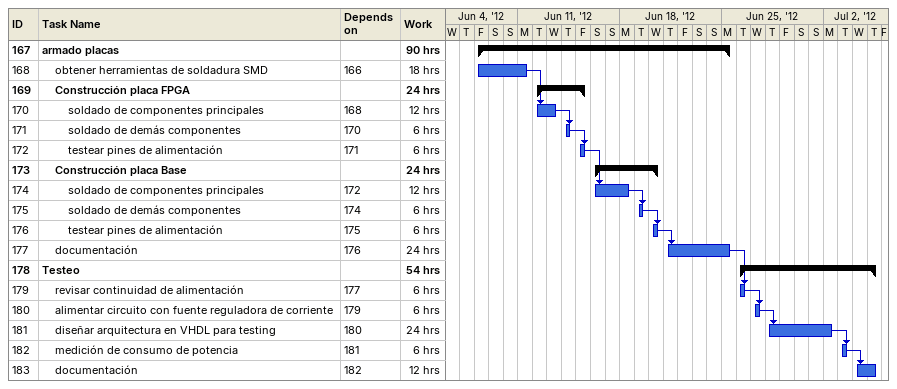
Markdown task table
| ID | Level | Task | Start | Finish | Predecessors | Work (h) |
|---|---|---|---|---|---|---|
| 167 | 1 | **armado placas** | 2012-06-08 | 2012-06-25 |  | 90 |
| 168 | 2 | obtener herramientas de soldadura SMD | 2012-06-08 | 2012-06-11 | 166 | 18 |
| 169 | 2 | **Construcción placa FPGA** | 2012-06-12 | 2012-06-15 |  | 24 |
| 170 | 3 | soldado de componentes principales | 2012-06-12 | 2012-06-13 | 168 | 12 |
| 171 | 3 | soldado de demás componentes | 2012-06-14 | 2012-06-14 | 170 | 6 |
| 172 | 3 | testear pines de alimentación | 2012-06-15 | 2012-06-15 | 171 | 6 |
| 173 | 2 | **Construcción placa Base** | 2012-06-16 | 2012-06-20 |  | 24 |
| 174 | 3 | soldado de componentes principales | 2012-06-16 | 2012-06-18 | 172 | 12 |
| 175 | 3 | soldado de demás componentes | 2012-06-19 | 2012-06-19 | 174 | 6 |
| 176 | 3 | testear pines de alimentación | 2012-06-20 | 2012-06-20 | 175 | 6 |
| 177 | 2 | documentación | 2012-06-21 | 2012-06-25 | 176 | 24 |
| 178 | 1 | **Testeo** | 2012-06-26 | 2012-07-05 |  | 54 |
| 179 | 2 | revisar continuidad de alimentación | 2012-06-26 | 2012-06-26 | 177 | 6 |
| 180 | 2 | alimentar circuito con fuente reguladora de corriente | 2012-06-27 | 2012-06-27 | 179 | 6 |
| 181 | 2 | diseñar arquitectura en VHDL para testing | 2012-06-28 | 2012-07-02 | 180 | 24 |
| 182 | 2 | medición de consumo de potencia | 2012-07-03 | 2012-07-03 | 181 | 6 |
| 183 | 2 | documentación | 2012-07-04 | 2012-07-05 | 182 | 12 |
